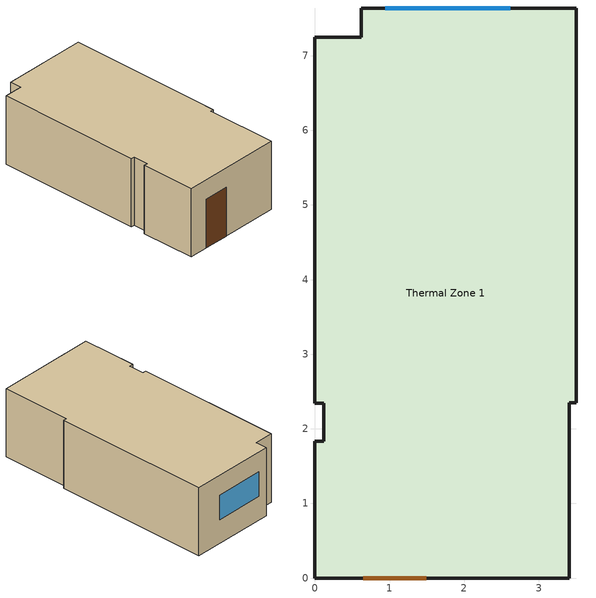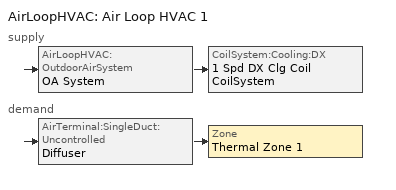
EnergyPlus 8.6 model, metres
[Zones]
Thermal Zone 1
 floor ground (ASHRAE 189.1-2009 ExtWall Mass ClimateZone 1): 3.5,7.64 3.5,2.35 3.41,2.35 3.41,0 0,0 0,1.83 0.12,1.83 0.12,2.34 0,2.34 0,7.25 0.62,7.25 0.62,7.64 z0
 wall outside (ASHRAE 189.1-2009 ExtWall Mass ClimateZone 1): 3.5,2.35 3.5,7.64 0.62,7.64 0.62,7.25 0,7.25 0,2.34 0.12,2.34 0.12,1.83 0,1.83 0,0 3.41,0 3.41,2.35 z0:2.35; 3.41,0 3.41,2.35 3.5,2.35 3.5,7.64 0.62,7.64 0.62,7.25 0,7.25 0,2.34 0.12,2.34 0.12,1.83 0,1.83 0,0 z2.35
 wall outside (ASHRAE 189.1-2009 ExtWall Mass ClimateZone 5): 3.41,2.35 3.5,2.35 z0:2.35
 window (Interior Window): 2.62,7.64 0.94,7.64 z0.83:1.67
 door (Interior Door): 0.65,0 1.49,0 z0:1.68
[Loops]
AirLoopHVAC 'Air Loop HVAC 1'
 supply: AirLoopHVAC:OutdoorAirSystem 'OA System' > CoilSystem:Cooling:DX '1 Spd DX Clg Coil CoilSystem'
 demand: AirTerminal:SingleDuct:Uncontrolled 'Diffuser' > Zone 'Thermal Zone 1'
[Building]
Building 1: Terrain=City; Loads Convergence Tolerance Value=0.04; Temperature Convergence Tolerance Value {deltaC}=0.04; Solar Distribution=MinimalShadowing; Maximum Number of Warmup Days=25; Minimum Number of Warmup Days=6
[Site:Location]
TAIPEI: Latitude {deg}=25.07; Longitude {deg}=121.55; Time Zone {hr}=8; Elevation {m}=6
[SizingPeriod:DesignDay] Day of Month=21; Dry-Bulb Temperature Range Modifier Type=DefaultMultipliers; Barometric Pressure {Pa}=101253; Rain Indicator=No; Snow Indicator=No; Daylight Saving Time Indicator=No
Name | Month | Day Type | Maximum Dry-Bulb Temperature {C} | Daily Dry-Bulb Temperature Range {deltaC} | Humidity Condition Type | Wetbulb or DewPoint at Maximum Dry-Bulb {C} | Wind Speed {m/s} | Wind Direction {deg} | Solar Model Indicator | ASHRAE Clear Sky Optical Depth for Beam Irradiance (taub) | ASHRAE Clear Sky Optical Depth for Diffuse Irradiance (taud) | Enthalpy at Maximum Dry-Bulb {J/kg} | Sky Clearness
TAIPEI Ann Clg .4% Condns DB=>MWB | 7 | SummerDesignDay | 34.9 | 7.2 | Wetbulb | 26.8 | 5 | 270 | ASHRAETau | 0.538 | 1.93
TAIPEI Ann Clg .4% Condns DP=>MDB | 7 | SummerDesignDay | 30.5 | 7.2 | Dewpoint | 27 | 5 | 270 | ASHRAETau | 0.538 | 1.93
TAIPEI Ann Clg .4% Condns Enth=>MDB | 7 | SummerDesignDay | 32.9 | 7.2 | Enthalpy |  | 5 | 270 | ASHRAETau | 0.538 | 1.93 | 89800
TAIPEI Ann Clg .4% Condns WB=>MDB | 7 | SummerDesignDay | 32.7 | 7.2 | Wetbulb | 28 | 5 | 270 | ASHRAETau | 0.538 | 1.93
TAIPEI Ann Htg 99.6% Condns DB | 1 | WinterDesignDay | 9 | 0 | Wetbulb | 9 | 1.8 | 90 | ASHRAEClearSky |  |  |  | 0
TAIPEI Ann Htg Wind 99.6% Condns WS=>MCDB | 1 | WinterDesignDay | 17.3 | 0 | Wetbulb | 17.3 | 9 | 90 | ASHRAEClearSky |  |  |  | 0
TAIPEI Ann Hum_n 99.6% Condns DP=>MCDB | 1 | WinterDesignDay | 11.4 | 0 | Dewpoint | 3.8 | 1.8 | 90 | ASHRAEClearSky |  |  |  | 0
[Material] Thermal Absorptance=0.9
Name | Roughness | Thickness {m} | Conductivity {W/m-K} | Density {kg/m3} | Specific Heat {J/kg-K} | Solar Absorptance | Visible Absorptance
1/2IN Gypsum | Smooth | 0.0127 | 0.16 | 784.9 | 830 | 0.4 | 0.4
1IN Stucco | Smooth | 0.1253 | 0.6918 | 1858 | 837 | 0.92 | 0.92
8IN Concrete HW | MediumRough | 0.033 | 1.7296 | 2243 | 837 | 0.65 | 0.65
G05 25mm wood | MediumSmooth | 0.0254 | 0.15 | 608 | 1630 | 0.5 | 0.5
Wall Insulation [31] | MediumRough | 0.0337 | 0.0432 | 91 | 837 | 0.5 | 0.5
Wall Insulation [40] | MediumRough | 0.0794 | 0.0432 | 91 | 837 | 0.5 | 0.5
[WindowMaterial:Glazing]
Clear 3mm: Optical Data Type=SpectralAverage; Thickness {m}=0.003; Solar Transmittance at Normal Incidence=0.837; Front Side Solar Reflectance at Normal Incidence=0.075; Back Side Solar Reflectance at Normal Incidence=0; Visible Transmittance at Normal Incidence=0.898; Front Side Visible Reflectance at Normal Incidence=0.081; Back Side Visible Reflectance at Normal Incidence=0; Infrared Transmittance at Normal Incidence=0; Front Side Infrared Hemispherical Emissivity=0.84; Back Side Infrared Hemispherical Emissivity=0.84; Conductivity {W/m-K}=0.9; Dirt Correction Factor for Solar and Visible Transmittance=1; Solar Diffusing=No
[WindowMaterial:Blind]
Window Material Blind 1: Slat Orientation=Horizontal; Slat Width {m}=0.025; Slat Separation {m}=0.01875; Slat Thickness {m}=0.001; Slat Angle {deg}=45; Slat Conductivity {W/m-K}=221; Slat Beam Solar Transmittance=0; Front Side Slat Beam Solar Reflectance=0.5; Back Side Slat Beam Solar Reflectance=0.5; Slat Diffuse Solar Transmittance=0; Front Side Slat Diffuse Solar Reflectance=0.5; Back Side Slat Diffuse Solar Reflectance=0.5; Slat Beam Visible Transmittance=0; Front Side Slat Beam Visible Reflectance=0.5; Back Side Slat Beam Visible Reflectance=0.5; Slat Diffuse Visible Transmittance=0; Front Side Slat Diffuse Visible Reflectance=0.5; Back Side Slat Diffuse Visible Reflectance=0.5; Slat Infrared Hemispherical Transmittance=0; Front Side Slat Infrared Hemispherical Emissivity=0.9; Back Side Slat Infrared Hemispherical Emissivity=0.9; Blind to Glass Distance {m}=0.05; Blind Top Opening Multiplier=0.5; Blind Bottom Opening Multiplier=0.5; Blind Left Side Opening Multiplier=0.5; Blind Right Side Opening Multiplier=0.5; Minimum Slat Angle {deg}=0; Maximum Slat Angle {deg}=180
[Construction]
ASHRAE 189.1-2009 ExtWall Mass ClimateZone 1: 1IN Stucco, 8IN Concrete HW, Wall Insulation [31], 1/2IN Gypsum
ASHRAE 189.1-2009 ExtWall Mass ClimateZone 5: 1IN Stucco, 8IN Concrete HW, Wall Insulation [40], 1/2IN Gypsum
Interior Door: G05 25mm wood
Interior Window: Clear 3mm
[WindowProperty:ShadingControl]
Shading Control 1: Shading Type=InteriorBlind; Shading Control Type=OnIfHighSolarOnWindow; Setpoint {W/m2, W or deg C}=27; Shading Control Is Scheduled=No; Glare Control Is Active=No; Shading Device Material=Window Material Blind 1
[Zone]
Thermal Zone 1
[ZoneVentilation:DesignFlowRate]
Zone1 Vel: Zone or ZoneList=Thermal Zone 1; Schedule=FanAvailSched; Design Flow Rate Calculation Method=Flow/Zone; Design Flow Rate {m3/s}=0.0552; Ventilation Type=Exhaust; Fan Pressure Rise {Pa}=500; Fan Total Efficiency=1; Constant Term Coefficient=1; Minimum Indoor Temperature {C}=-100; Maximum Indoor Temperature {C}=100; Delta Temperature {deltaC}=-100; Minimum Outdoor Temperature {C}=-100; Maximum Outdoor Temperature {C}=100
[DesignSpecification:OutdoorAir]
189.1-2009 - Office - OpenOffice - CZ4-8 Ventilation: Outdoor Air Method=Sum; Outdoor Air Flow per Person {m3/s-person}=0.00943895; Outdoor Air Flow per Zone Floor Area {m3/s-m2}=0; Outdoor Air Flow per Zone {m3/s}=0; Outdoor Air Flow Air Changes per Hour {1/hr}=0
[DesignSpecification:ZoneAirDistribution]
Thermal Zone 1 Design Spec Zone Air Dist: Zone Air Distribution Effectiveness in Cooling Mode=1; Zone Air Distribution Effectiveness in Heating Mode=1
[Sizing:Zone]
Thermal Zone 1: Zone Cooling Design Supply Air Temperature Input Method=SupplyAirTemperature; Zone Cooling Design Supply Air Temperature {C}=16; Zone Heating Design Supply Air Temperature Input Method=SupplyAirTemperature; Zone Heating Design Supply Air Temperature {C}=35; Zone Cooling Design Supply Air Humidity Ratio {kgWater/kgDryAir}=0.0085; Zone Heating Design Supply Air Humidity Ratio {kgWater/kgDryAir}=0.008; Design Specification Outdoor Air Object=189.1-2009 - Office - OpenOffice - CZ4-8 Ventilation; Zone Heating Sizing Factor=0; Zone Cooling Sizing Factor=0; Cooling Design Air Flow Method=DesignDay; Cooling Design Air Flow Rate {m3/s}=0; Cooling Minimum Air Flow per Zone Floor Area {m3/s-m2}=0; Cooling Minimum Air Flow {m3/s}=0; Cooling Minimum Air Flow Fraction=0; Heating Design Air Flow Method=DesignDay; Heating Maximum Air Flow Fraction=0.3; Design Specification Zone Air Distribution Object=Thermal Zone 1 Design Spec Zone Air Dist; Account for Dedicated Outdoor Air System=No
[Sizing:System]
Air Loop HVAC 1: Type of Load to Size On=Sensible; Design Outdoor Air Flow Rate {m3/s}=Autosize; Central Heating Maximum System Air Flow Ratio=0; Preheat Design Temperature {C}=-15; Preheat Design Humidity Ratio {kgWater/kgDryAir}=0.008; Precool Design Temperature {C}=25; Precool Design Humidity Ratio {kgWater/kgDryAir}=0.008; Central Cooling Design Supply Air Temperature {C}=20; Central Heating Design Supply Air Temperature {C}=25; Type of Zone Sum to Use=NonCoincident; 100% Outdoor Air in Cooling=No; 100% Outdoor Air in Heating=No; Central Cooling Design Supply Air Humidity Ratio {kgWater/kgDryAir}=0.0085; Central Heating Design Supply Air Humidity Ratio {kgWater/kgDryAir}=0.008; Cooling Supply Air Flow Rate Method=DesignDay; Cooling Supply Air Flow Rate {m3/s}=0; Cooling Supply Air Flow Rate Per Floor Area {m3/s-m2}=0.00996765; Cooling Fraction of Autosized Cooling Supply Air Flow Rate=1; Cooling Supply Air Flow Rate Per Unit Cooling Capacity {m3/s-W}=3.94755e-05; Heating Supply Air Flow Rate Method=DesignDay; Heating Supply Air Flow Rate {m3/s}=0; Heating Supply Air Flow Rate Per Floor Area {m3/s-m2}=0.00996765; Heating Fraction of Autosized Heating Supply Air Flow Rate=1; Heating Fraction of Autosized Cooling Supply Air Flow Rate=1; Heating Supply Air Flow Rate Per Unit Heating Capacity {m3/s-W}=3.15882e-05; System Outdoor Air Method=ZoneSum; Zone Maximum Outdoor Air Fraction=1; Cooling Design Capacity Method=CoolingDesignCapacity; Cooling Design Capacity {W}=Autosize; Heating Design Capacity Method=HeatingDesignCapacity; Heating Design Capacity {W}=Autosize; Central Cooling Capacity Control Method=OnOff
[AirTerminal:SingleDuct:Uncontrolled]
Diffuser: Availability Schedule=Always On Discrete 1; Maximum Air Flow Rate {m3/s}=AutoSize
[Zone equipment]
Thermal Zone 1: Diffuser
[Fan:VariableVolume]
Vav Spd Fan: Availability Schedule=Always Off Discrete; Fan Total Efficiency=0.7; Pressure Rise {Pa}=250; Maximum Flow Rate {m3/s}=AutoSize; Motor Efficiency=0.9; Motor In Airstream Fraction=1; Fan Power Coefficient 1=0.350712; Fan Power Coefficient 2=0.308505; Fan Power Coefficient 3=-0.541374; Fan Power Coefficient 4=0.871988; Fan Power Coefficient 5=0
[Coil:Cooling:DX:SingleSpeed]
1 Spd DX Clg Coil: Availability Schedule=Always On Discrete 1; Gross Rated Total Cooling Capacity {W}=autosize; Gross Rated Sensible Heat Ratio=autosize; Gross Rated Cooling COP {W/W}=3; Rated Air Flow Rate {m3/s}=autosize; Rated Evaporator Fan Power Per Volume Flow Rate {W/(m3/s)}=500; Total Cooling Capacity Function of Temperature Curve=OS:Curve:Biquadratic 1; Total Cooling Capacity Function of Flow Fraction Curve=OS:Curve:Quadratic 1; Energy Input Ratio Function of Temperature Curve=OS:Curve:Biquadratic 2; Energy Input Ratio Function of Flow Fraction Curve=OS:Curve:Quadratic 2; Part Load Fraction Correlation Curve=OS:Curve:Quadratic 3; Condenser Type=AirCooled; Evaporative Condenser Effectiveness=0; Crankcase Heater Capacity {W}=0; Maximum Outdoor Dry-Bulb Temperature for Crankcase Heater Operation {C}=0; Basin Heater Capacity {W/K}=0; Basin Heater Setpoint Temperature {C}=10
[CoilSystem:Cooling:DX]
1 Spd DX Clg Coil CoilSystem: Availability Schedule=ACAvailSched; Cooling Coil=1 Spd DX Clg Coil
[Controller:OutdoorAir]
Outdoor Air Controller: Minimum Outdoor Air Flow Rate {m3/s}=Autosize; Maximum Outdoor Air Flow Rate {m3/s}=Autosize; Economizer Control Type=NoEconomizer; Economizer Control Action Type=ModulateFlow; Economizer Maximum Limit Dry-Bulb Temperature {C}=28; Economizer Maximum Limit Enthalpy {J/kg}=64000; Economizer Minimum Limit Dry-Bulb Temperature {C}=-100; Lockout Type=NoLockout; Minimum Limit Type=FixedMinimum; Mechanical Ventilation Controller=Controller Mechanical Ventilation 1; High Humidity Control=No; Control High Indoor Humidity Based on Outdoor Humidity Ratio=Yes; Heat Recovery Bypass Control Type=BypassWhenOAFlowGreaterThanMinimum
[Controller:MechanicalVentilation]
Controller Mechanical Ventilation 1: Availability Schedule=Always On Discrete 1; Demand Controlled Ventilation=No; System Outdoor Air Method=ZoneSum; Zone 1=Thermal Zone 1; Design Specification Outdoor Air Object Name 1=189.1-2009 - Office - OpenOffice - CZ4-8 Ventilation; Design Specification Zone Air Distribution Object Name 1=Thermal Zone 1 Design Spec Zone Air Dist
[AirLoopHVAC]
Air Loop HVAC 1: Design Supply Air Flow Rate {m3/s}=AutoSize
[ExternalInterface:Schedule]
Name | Initial Value
SAT_SP | 24
ACAvailSched; FanAvailSched | 1
[AvailabilityManager:Scheduled] Schedule=Always Off Discrete
Air Loop HVAC 1 Availability Manager; OA System Availability Manager; VAV Sys 1 Avail
[SetpointManager:Scheduled]
Supply Air Temp Manager 1: Control Variable=Temperature; Schedule=SAT_SP
[SetpointManager:SingleZone:Cooling]
Node 11 OS Default SPM: Control Variable=Temperature; Minimum Supply Air Temperature {C}=22; Maximum Supply Air Temperature {C}=28; Control Zone=Thermal Zone 1
[Schedule:Constant]
Name | Hourly Value
Always On Discrete 1 | 1
Always Off Discrete | 0
[Curve:Quadratic]
Name | Coefficient1 Constant | Coefficient2 x | Coefficient3 x**2 | Minimum Value of x | Maximum Value of x
OS:Curve:Quadratic 1 | 0.77136 | 0.34053 | -0.11088 | 0.75918 | 1.13877
OS:Curve:Quadratic 2 | 1.2055 | -0.32953 | 0.12308 | 0.75918 | 1.13877
OS:Curve:Quadratic 3 | 0.771 | 0.229 | 0 | 0 | 1
[Curve:Biquadratic] Minimum Value of x=17; Maximum Value of x=22; Minimum Value of y=13; Maximum Value of y=46
Name | Coefficient1 Constant | Coefficient2 x | Coefficient3 x**2 | Coefficient4 y | Coefficient5 y**2 | Coefficient6 x*y
OS:Curve:Biquadratic 1 | 0.42415 | 0.04426 | -0.00042 | 0.00333 | -8e-005 | -0.00021
OS:Curve:Biquadratic 2 | 1.23649 | -0.02431 | 0.00057 | -0.01434 | 0.00063 | -0.00038
